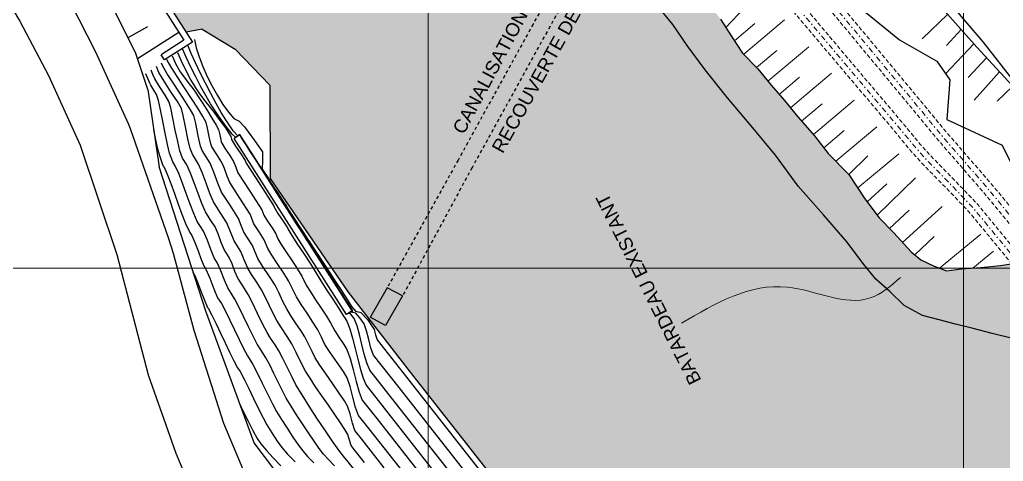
# Model space of a CAD drawing. Extents: x 62300 to 62842, y 108162 to 108784.
# Drawn here: x 62411.9 to 62503.7, y 108481.9 to 108523.2 of the extents above; entities that cross this region are included whole.
import ezdxf

# ---------------------------------------------------------------- set-up
doc = ezdxf.new("R2010")
doc.units = 0
doc.header["$LTSCALE"] = 1.000002
doc.header["$MEASUREMENT"] = 0
for name, pattern in [('DOT', [0.55, 0.3, -0.25]), ('TRATTEGGIATA2', [0.375, 0.25, -0.125]), ('TRATTOPUNTO2', [0.5, 0.25, -0.125, 0, -0.125])]:
    doc.linetypes.add(name, pattern=pattern)
for name, color, linetype in [('-GZ-Bord route', 7, 'Continuous'), ('Bâti', 7, 'Continuous'), ('colore lago', 131, 'Continuous'), ('coordinate', 2, 'Continuous'), ('curve livello 1m', 2, 'Continuous'), ('curve livello 5m', 7, 'Continuous'), ('Limite fiume', 6, 'Continuous'), ('LIN018CO', 6, 'Continuous'), ('pendenze', 2, 'Continuous'), ('Strade', 7, 'Continuous'), ('TalusHautBas', 7, 'Continuous'), ('TEXT035', 1, 'Continuous')]:
    doc.layers.add(name, color=color, linetype=linetype)
doc.layers.add('0_Col__Black_0.18', color=6, linetype='Continuous', lineweight=18)
doc.layers.add('0_Hatch', color=2, linetype='Continuous', lineweight=9)
doc.layers.add('Colori bordi', color=5, linetype='Continuous', plot=False)
doc.styles.add('ARIAL', font='arial.ttf')

msp = doc.modelspace()

# ---------------------------------------------------------------- hatches: boundary and pattern name
at = {"layer": '0_Hatch', "true_color": 0xf8991e}
h = msp.add_hatch(dxfattribs=at)
h.set_pattern_fill('ANGLE', color=30)
h.set_pattern_definition([(0, (0, 0), (0, 0.275), [0.2, -0.075]), (90, (0, 0), (-0.275, 2e-17), [0.2, -0.075])])
h.paths.add_polyline_path([(62483.297, 108515.684), (62482.032, 108517.097), (62480.797, 108518.624), (62479.381, 108520.094), (62478.303, 108521.736), (62477.321, 108523.279), (62476.207, 108524.706), (62475.417, 108526.585), (62474.691, 108527.672), (62473.682, 108529.326), (62472.861, 108530.056), (62471.982, 108530.92), (62470.881, 108534.491), (62470.759, 108537.242), (62470.68, 108538.889), (62471.308, 108540.459), (62471.782, 108541.391), (62472.425, 108542.8), (62473.267, 108544.257), (62472.168, 108544.884), (62471.307, 108544.63), (62468.158, 108548.302), (62467.459, 108547.562), (62466.818, 108546.48), (62466.033, 108544.564), (62465.943, 108542.034), (62464.463, 108541.58), (62464.922, 108540.056), (62465.635, 108538.368), (62466.526, 108536.084), (62467.294, 108533.586), (62467.904, 108531.734), (62468.335, 108529.356), (62469.135, 108527.456), (62470.188, 108525.91), (62471.267, 108524.698), (62472.873, 108522.774), (62474.189, 108520.808), (62475.889, 108518.535), (62477.975, 108515.927), (62480.167, 108513.315), (62482.457, 108510.57), (62484.555, 108507.662), (62486.92, 108504.999), (62489.135, 108502.419), (62490.622, 108500.479), (62491.827, 108498.973), (62493.129, 108497.806), (62494.48, 108496.495), (62496.19, 108495.56), (62497.731, 108495.16), (62499.247, 108494.765), (62500.926, 108494.352), (62502.672, 108493.881), (62504.595, 108493.435), (62506.229, 108492.99), (62508.5, 108492.315), (62510.226, 108491.698), (62512.018, 108490.794), (62513.477, 108490.005), (62515.152, 108489.294), (62513.59, 108490.987), (62513.852, 108495.246), (62509.448, 108501.151), (62508.982, 108501.068), (62506.616, 108500.849), (62505.254, 108500.524), (62503.455, 108500.237), (62501.638, 108500.05), (62499.811, 108499.923), (62498.418, 108499.75), (62497.259, 108500.191), (62496.031, 108500.762), (62495.132, 108501.512), (62493.506, 108503.289), (62492.119, 108504.715), (62490.787, 108506.486), (62489.29, 108508.763), (62487.365, 108510.725), (62486.104, 108512.363), (62484.545, 108514.141)])
at = {"layer": 'colore lago', "linetype": 'Continuous', "lineweight": 0}
msp.add_hatch(color=256, dxfattribs=at).paths.add_polyline_path([(62379.582, 108610.581), (62385.62, 108600.92), (62400.115, 108577.726), (62397.691, 108576.2), (62399.555, 108573.013), (62400.542, 108570.997), (62402.182, 108566.645), (62403.779, 108562.376), (62405.518, 108558.228), (62408.196, 108552.888), (62411.192, 108547.807), (62415.156, 108541.54), (62417.677, 108537.481), (62418.985, 108535.375), (62423.804, 108527.74), (62427.401, 108522.066), (62428.917, 108522.33), (62431.999, 108520.483), (62435.209, 108517.103), (62435.248, 108508.375), (62442.532, 108497.745), (62448.327, 108490.271), (62457.902, 108478.106), (62469.007, 108462.331), (62468.89, 108461.981), (62477.152, 108449.843), (62486.864, 108436.011), (62496.889, 108418.536), (62504.8, 108403.974), (62555.468, 108403.974), (62553.625, 108410.285), (62549.503, 108421.578), (62547.915, 108426.777), (62544.897, 108437.007), (62544.493, 108444.651), (62545.356, 108452.699), (62543.608, 108459.606), (62537.06, 108468.431), (62530.397, 108473.862), (62527.61, 108478.063), (62523.513, 108483.362), (62517.305, 108489.509), (62515.162, 108489.283), (62514.102, 108489.72), (62513.477, 108490.005), (62512.018, 108490.794), (62510.226, 108491.698), (62508.5, 108492.315), (62506.229, 108492.99), (62504.595, 108493.435), (62499.247, 108494.765), (62496.19, 108495.56), (62494.48, 108496.495), (62493.23, 108497.707), (62491.827, 108498.973), (62490.622, 108500.479), (62489.135, 108502.419), (62486.92, 108504.999), (62484.555, 108507.662), (62482.457, 108510.57), (62480.167, 108513.315), (62477.975, 108515.927), (62475.889, 108518.535), (62474.189, 108520.808), (62472.873, 108522.774), (62471.267, 108524.698), (62470.188, 108525.91), (62469.135, 108527.456), (62468.335, 108529.356), (62467.904, 108531.734), (62467.294, 108533.586), (62466.526, 108536.084), (62465.635, 108538.368), (62464.922, 108540.056), (62464.463, 108541.58), (62465.943, 108542.034), (62466.033, 108544.564), (62466.818, 108546.48), (62467.459, 108547.562), (62468.158, 108548.302), (62466.582, 108550.14), (62461.323, 108555.669), (62452.234, 108564.908), (62445.975, 108571.355), (62438.597, 108578.993), (62431.968, 108586.051), (62422.759, 108596.383), (62419.614, 108600.43), (62408.579, 108615.912), (62402.883, 108625.049), (62402.43, 108624.768), (62397.589, 108621.762), (62392.271, 108618.46)])

# ---------------------------------------------------------------- linework, layer by layer
at = {"layer": '-GZ-Bord route', "flags": 128}
msp.add_lwpolyline([(62504.852, 108517.301), (62501.841, 108521.172), (62498.155, 108525.51)], dxfattribs=at)
at = {"layer": '0_Col__Black_0.18', "linetype": 'TRATTEGGIATA2', "ltscale": 1.5, "flags": 128}
for points, elevation in [([(62462.951, 108569.266), (62468.482, 108563.313), (62474.066, 108557.787), (62475.014, 108556.513), (62475.806, 108554.754), (62477.042, 108551.158), (62484.673, 108530.139), (62485.796, 108527.96), (62486.539, 108527.03), (62496.147, 108515.461), (62498.015, 108513.188), (62499.314, 108511.67), (62499.508, 108511.447), (62501.86, 108508.75), (62502.044, 108508.532), (62503.096, 108507.296), (62503.169, 108507.21), (62506.669, 108502.962), (62510.917, 108497.796), (62515.172, 108492.623), (62520.198, 108486.553), (62525.225, 108480.482), (62530.361, 108474.313), (62535.499, 108468.144), (62540.212, 108462.497), (62544.926, 108456.851), (62565.713, 108432.084), (62567.128, 108430.36), (62568.411, 108428.898), (62569.163, 108427.961), (62570.114, 108426.834), (62570.457, 108426.45), (62575.082, 108420.662), (62582.399, 108411.97), (62582.754, 108410.872), (62581.736, 108410.542), (62581.445, 108411.441), (62574.254, 108419.984), (62569.64, 108425.759), (62569.306, 108426.133), (62568.337, 108427.281), (62567.592, 108428.209), (62566.312, 108429.667), (62564.89, 108431.401), (62544.106, 108456.164), (62539.391, 108461.812), (62534.677, 108467.459), (62529.539, 108473.629), (62524.402, 108479.799), (62519.374, 108485.87), (62514.347, 108491.942), (62510.09, 108497.117), (62505.844, 108502.281), (62502.347, 108506.525), (62502.28, 108506.604), (62501.229, 108507.839), (62501.048, 108508.052), (62498.701, 108510.744), (62498.504, 108510.971), (62497.195, 108512.501), (62495.322, 108514.78), (62485.71, 108526.354), (62484.894, 108527.375), (62483.691, 108529.709), (62476.034, 108550.802), (62474.81, 108554.36), (62474.086, 108555.967), (62473.256, 108557.084), (62467.714, 108562.568), (62462.167, 108568.537)], 279.04), ([(62463.405, 108565.574), (62465.133, 108563.791), (62469.02, 108559.793), (62472.915, 108555.789), (62473.768, 108554.683), (62474.27, 108553.501), (62475.053, 108551.212), (62475.959, 108548.424), (62476.864, 108545.64), (62482.403, 108528.776), (62483.598, 108526.257), (62484.158, 108525.609), (62494.437, 108513.44), (62495.976, 108511.575), (62496.99, 108510.456), (62498.469, 108508.942), (62499.969, 108507.403), (62500.142, 108507.214), (62501.341, 108505.952), (62503.051, 108503.871), (62504.767, 108501.782), (62509.889, 108495.622), (62515.014, 108489.461), (62518.195, 108485.622), (62525.264, 108477.098), (62530.391, 108470.978), (62534.032, 108466.633), (62535.529, 108464.845), (62535.642, 108464.708), (62536.737, 108463.404), (62545.242, 108453.253), (62545.418, 108453.044), (62561.204, 108434.247), (62563.166, 108431.887), (62565.561, 108428.98), (62566.396, 108428.011), (62567.418, 108426.731), (62568.805, 108425.067), (62572.623, 108420.422), (62576.608, 108415.646), (62580.658, 108410.792), (62581.152, 108409.337), (62580.139, 108408.993), (62579.709, 108410.26), (62575.787, 108414.96), (62571.799, 108419.739), (62567.981, 108424.384), (62566.589, 108426.054), (62565.572, 108427.328), (62564.743, 108428.291), (62562.342, 108431.205), (62560.383, 108433.561), (62544.599, 108452.356), (62544.422, 108452.566), (62535.917, 108462.716), (62534.82, 108464.023), (62534.706, 108464.161), (62533.211, 108465.946), (62529.571, 108470.291), (62524.442, 108476.413), (62517.372, 108484.939), (62514.19, 108488.777), (62509.066, 108494.938), (62503.943, 108501.1), (62502.224, 108503.191), (62500.538, 108505.243), (62499.359, 108506.485), (62499.192, 108506.668), (62497.703, 108508.194), (62496.211, 108509.723), (62495.167, 108510.875), (62493.616, 108512.754), (62483.344, 108524.914), (62482.694, 108525.668), (62481.407, 108528.378), (62475.846, 108545.308), (62474.941, 108548.093), (62474.037, 108550.874), (62473.27, 108553.119), (62472.836, 108554.139), (62472.105, 108555.087), (62468.252, 108559.048), (62464.365, 108563.045), (62462.637, 108564.829)], 277.833)]:
    msp.add_lwpolyline(points, close=True, dxfattribs=dict(at, elevation=elevation))
at = {"layer": '0_Col__Black_0.18', "linetype": 'TRATTOPUNTO2', "ltscale": 2, "flags": 128}
for points, elevation in [([(62462.559, 108568.901), (62468.098, 108562.94), (62473.661, 108557.435), (62474.55, 108556.24), (62475.308, 108554.557), (62476.538, 108550.98), (62484.182, 108529.924), (62485.345, 108527.667), (62486.124, 108526.692), (62495.734, 108515.121), (62497.605, 108512.844), (62498.909, 108511.32), (62499.105, 108511.096), (62501.454, 108508.401), (62501.636, 108508.186), (62502.688, 108506.95), (62502.758, 108506.868), (62506.256, 108502.622), (62510.504, 108497.456), (62514.759, 108492.282), (62519.786, 108486.211), (62524.813, 108480.14), (62529.95, 108473.971), (62535.088, 108467.802), (62539.801, 108462.154), (62544.516, 108456.507), (62565.301, 108431.742), (62566.72, 108430.013), (62568.001, 108428.553), (62568.75, 108427.621), (62569.71, 108426.484), (62570.049, 108426.105), (62574.668, 108420.323), (62581.922, 108411.705), (62582.245, 108410.707)], 279.04), ([(62463.021, 108565.201), (62464.749, 108563.418), (62468.636, 108559.42), (62472.51, 108555.438), (62473.302, 108554.411), (62473.77, 108553.31), (62474.545, 108551.043), (62475.45, 108548.258), (62476.355, 108545.474), (62481.905, 108528.577), (62483.146, 108525.962), (62483.751, 108525.261), (62494.026, 108513.097), (62495.571, 108511.225), (62496.601, 108510.09), (62498.086, 108508.568), (62499.58, 108507.036), (62499.751, 108506.85), (62500.939, 108505.597), (62502.637, 108503.531), (62504.355, 108501.441), (62509.478, 108495.28), (62514.602, 108489.119), (62517.784, 108485.281), (62524.853, 108476.755), (62529.981, 108470.634), (62533.622, 108466.289), (62535.117, 108464.503), (62535.231, 108464.366), (62536.327, 108463.06), (62544.832, 108452.909), (62545.008, 108452.7), (62560.794, 108433.904), (62562.754, 108431.546), (62565.152, 108428.636), (62565.984, 108427.67), (62567.003, 108426.392), (62568.393, 108424.725), (62572.211, 108420.08), (62576.198, 108415.303), (62580.184, 108410.526), (62580.646, 108409.165)], 277.833)]:
    msp.add_lwpolyline(points, dxfattribs=dict(at, elevation=elevation))
at = {"layer": 'Bâti', "linetype": 'DOT'}
for p, q in [((62465.739, 108533.423), (62459.812, 108522.821)), ((62467.031, 108532.701), (62461.104, 108522.099)), ((62459.812, 108522.821), (62452.81, 108510.107)), ((62461.109, 108522.107), (62454.107, 108509.393)), ((62452.81, 108510.107), (62446.19, 108498.174)), ((62454.109, 108509.398), (62447.615, 108497.396))]:
    msp.add_line(p, q, dxfattribs=at)
at = {"layer": 'Bâti', "linetype": 'Continuous'}
for p, q in [((62423.314, 108527.429), (62427.19, 108521.315)), ((62423.804, 108527.74), (62427.989, 108521.138)), ((62427.19, 108521.315), (62425.062, 108519.955)), ((62427.989, 108521.138), (62425.374, 108519.466)), ((62425.374, 108519.466), (62425.062, 108519.955)), ((62432.413, 108512.482), (62431.903, 108512.129)), ((62432.409, 108512.452), (62431.903, 108512.129)), ((62442.902, 108496.001), (62432.409, 108512.452)), ((62442.967, 108496.023), (62432.413, 108512.482)), ((62442.396, 108495.678), (62431.903, 108512.129)), ((62446.19, 108498.174), (62444.626, 108495.459)), ((62447.615, 108497.396), (62446.19, 108498.174)), ((62447.615, 108497.396), (62446.032, 108494.649)), ((62442.967, 108496.023), (62442.396, 108495.678)), ((62442.902, 108496.001), (62442.396, 108495.678)), ((62446.032, 108494.649), (62444.607, 108495.427))]:
    msp.add_line(p, q, dxfattribs=at)
at = {"layer": 'Colori bordi', "linetype": 'Continuous', "lineweight": 0, "flags": 128}
for points in [[(62423.804, 108527.74), (62427.401, 108522.066), (62428.917, 108522.33), (62431.999, 108520.483), (62435.209, 108517.103), (62435.248, 108508.375), (62442.532, 108497.745), (62448.327, 108490.271), (62457.902, 108478.106), (62469.007, 108462.331), (62468.89, 108461.981), (62477.152, 108449.843), (62486.864, 108436.011), (62496.889, 108418.536), (62504.8, 108403.974)], [(62507.206, 108504.157), (62503.622, 108511.488), (62498.446, 108513.908), (62498.734, 108517.605), (62497.529, 108519.355), (62494.043, 108521.362), (62486.495, 108527.481)]]:
    msp.add_lwpolyline(points, dxfattribs=at)
at = {"layer": 'coordinate', "linetype": 'Continuous', "lineweight": 0}
for p, q in [((62450, 108735.452), (62450, 108403.974)), ((62500, 108696.995), (62500, 108403.974)), ((62300, 108500), (62587, 108500))]:
    msp.add_line(p, q, dxfattribs=at)
at = {"layer": 'curve livello 1m', "linetype": 'Continuous', "lineweight": 0, "flags": 128}
for points in [[(62477.812, 108522.508), (62481.234, 108526.153)], [(62478.62, 108521.254), (62480.512, 108522.888)], [(62479.477, 108519.994), (62483.297, 108523.221)], [(62481.732, 108517.468), (62485.552, 108520.695)], [(62480.677, 108518.748), (62482.587, 108520.362)], [(62483.852, 108514.997), (62487.672, 108518.223)], [(62482.79, 108516.249), (62484.7, 108517.863)], [(62484.893, 108513.743), (62486.803, 108515.357)], [(62485.989, 108512.494), (62489.809, 108515.721)], [(62486.958, 108511.254), (62488.868, 108512.867)], [(62488.081, 108509.995), (62491.901, 108513.222)], [(62490.125, 108507.494), (62493.981, 108510.676)], [(62489.29, 108508.763), (62491.075, 108510.514)], [(62491.003, 108506.2), (62492.855, 108507.879)], [(62491.946, 108504.946), (62495.523, 108508.439)], [(62493.112, 108503.695), (62494.923, 108505.418)], [(62494.319, 108502.401), (62498.008, 108505.776)], [(62495.449, 108501.248), (62497.262, 108502.969)], [(62497.761, 108500), (62501.624, 108503.174)], [(62500.87, 108499.997), (62502.801, 108501.584)]]:
    msp.add_lwpolyline(points, dxfattribs=at)
at = {"layer": 'curve livello 1m', "flags": 128}
for points in [[(62455.142, 108478.846), (62447.3, 108488.849), (62444.902, 108491.875), (62444.667, 108492.519), (62444.466, 108493.325), (62444.266, 108494.132), (62444.029, 108494.779), (62444.029, 108494.779), (62443.641, 108495.368), (62443.244, 108495.784), (62443.244, 108495.784), (62442.985, 108495.857), (62442.785, 108495.913), (62442.946, 108496.016), (62442.499, 108496.714), (62442.288, 108497.045), (62442.064, 108497.393), (62441.959, 108497.559), (62441.735, 108497.907), (62441.629, 108498.073), (62440.741, 108499.458), (62440.312, 108500.13), (62439.429, 108501.508), (62438.995, 108502.187), (62438.775, 108502.531), (62438.666, 108502.701), (62438.557, 108502.872), (62438.337, 108503.215), (62438.118, 108503.558), (62437.679, 108504.244), (62437.459, 108504.588), (62437.02, 108505.272), (62436.965, 108505.359), (62436.856, 108505.529), (62436.8, 108505.616), (62436.691, 108505.787), (62436.58, 108505.96), (62436.362, 108506.301), (62436.14, 108506.649), (62435.703, 108507.329), (62435.592, 108507.504), (62435.374, 108507.843), (62435.318, 108507.931), (62435.21, 108508.101), (62435.182, 108508.144), (62435.127, 108508.229), (62435.099, 108508.273), (62435.045, 108508.358), (62434.82, 108508.71), (62434.387, 108509.386), (62434.161, 108509.74), (62433.728, 108510.415), (62433.615, 108510.592), (62433.399, 108510.929), (62433.285, 108511.107), (62433.07, 108511.443), (62432.842, 108511.801), (62432.412, 108512.471), (62432.235, 108512.359), (62431.8, 108512.843), (62431.105, 108513.862), (62431.105, 108513.862), (62430.685, 108514.565), (62430.217, 108515.398), (62429.721, 108516.32), (62429.219, 108517.29), (62428.731, 108518.267), (62428.279, 108519.211), (62427.882, 108520.08), (62427.562, 108520.834)], [(62428.177, 108521.363), (62428.349, 108520.602), (62428.617, 108519.757), (62428.964, 108518.857), (62429.376, 108517.932), (62429.837, 108517.013), (62430.333, 108516.131), (62430.847, 108515.315), (62431.366, 108514.596), (62431.873, 108514.003), (62432.348, 108513.738), (62432.861, 108513.223), (62433.437, 108512.416), (62433.719, 108512.02), (62433.999, 108511.629), (62434.547, 108510.86), (62434.536, 108510.058), (62434.52, 108509.243), (62435.083, 108508.368), (62435.152, 108508.26), (62435.222, 108508.152), (62435.36, 108507.937), (62435.635, 108507.51), (62435.934, 108507.072), (62436.491, 108506.208), (62436.765, 108505.782), (62436.902, 108505.57), (62437.037, 108505.359), (62437.574, 108504.526), (62437.912, 108504.032), (62438.454, 108503.192), (62438.721, 108502.778), (62438.986, 108502.368), (62439.346, 108501.84), (62440.41, 108500.194), (62441.438, 108498.602), (62441.845, 108498.006), (62442.103, 108497.607), (62442.359, 108497.211), (62442.865, 108496.429), (62443.213, 108495.988), (62443.635, 108495.87), (62443.725, 108495.844), (62444.348, 108495.192), (62444.956, 108494.269), (62445.104, 108493.777), (62445.251, 108493.286), (62447.999, 108489.817), (62456.988, 108478.351)], [(62426.096, 108519.838), (62426.45, 108519.08), (62426.854, 108518.347), (62427.196, 108517.877), (62427.695, 108517.233), (62428.112, 108516.673), (62428.714, 108515.776), (62429.302, 108514.868), (62429.819, 108514.037), (62430.212, 108513.373), (62430.423, 108512.966), (62430.54, 108512.455), (62430.672, 108511.848), (62430.731, 108511.684), (62431.058, 108511.151), (62431.488, 108510.523), (62431.829, 108509.972), (62432.036, 108509.442), (62432.244, 108508.913), (62433.353, 108507.184), (62434.464, 108505.453), (62434.665, 108504.951), (62435.005, 108504.4), (62435.437, 108503.766), (62435.781, 108503.211), (62435.97, 108502.747), (62436.293, 108502.203), (62436.768, 108501.478), (62437.305, 108500.675), (62437.816, 108499.899), (62438.211, 108499.256), (62438.629, 108498.413), (62439.008, 108497.792), (62439.495, 108497.048), (62440.02, 108496.26), (62440.512, 108495.509), (62440.901, 108494.875), (62441.278, 108494.125), (62441.663, 108493.539), (62442.129, 108492.868), (62442.426, 108492.399), (62442.731, 108491.562), (62443.013, 108490.516), (62443.286, 108489.413), (62443.563, 108488.404), (62443.856, 108487.642), (62445.202, 108485.944), (62449.602, 108480.331)], [(62453.295, 108479.341), (62446.6, 108487.88), (62444.554, 108490.464), (62444.283, 108491.134), (62444.047, 108491.963), (62443.829, 108492.872), (62443.61, 108493.783), (62443.374, 108494.615), (62443.103, 108495.289), (62443.103, 108495.289), (62442.763, 108495.724), (62442.564, 108495.78), (62442.668, 108495.846), (62442.772, 108495.913), (62442.921, 108496.008), (62442.727, 108496.31), (62442.264, 108497.036), (62442.168, 108497.186), (62441.936, 108497.55), (62441.839, 108497.7), (62441.607, 108498.064), (62441.224, 108498.661), (62440.293, 108500.121), (62439.914, 108500.712), (62438.979, 108502.177), (62438.885, 108502.324), (62438.651, 108502.691), (62438.416, 108503.059), (62438.322, 108503.206), (62437.853, 108503.942), (62437.665, 108504.234), (62437.195, 108504.972), (62437.008, 108505.262), (62436.891, 108505.447), (62436.844, 108505.519), (62436.726, 108505.704), (62436.68, 108505.776), (62436.444, 108506.146), (62436.351, 108506.29), (62435.879, 108507.031), (62435.695, 108507.319), (62435.458, 108507.69), (62435.366, 108507.833), (62435.248, 108508.018), (62435.202, 108508.09), (62435.143, 108508.183), (62435.12, 108508.218), (62435.061, 108508.311), (62435.038, 108508.347), (62434.563, 108509.091), (62434.381, 108509.375), (62433.906, 108510.12), (62433.724, 108510.404), (62433.486, 108510.777), (62433.395, 108510.918), (62433.157, 108511.291), (62433.067, 108511.432), (62432.59, 108512.18), (62432.41, 108512.46), (62432.042, 108512.225), (62431.712, 108512.518), (62431.136, 108513.235), (62430.425, 108514.23), (62429.688, 108515.357), (62429.688, 108515.357), (62429.266, 108516.072), (62428.79, 108516.939), (62428.296, 108517.887), (62427.821, 108518.844), (62427.402, 108519.74), (62427.073, 108520.502)], [(62444.063, 108481.816), (62443.104, 108483.039), (62442.81, 108483.41), (62442.656, 108483.915), (62442.499, 108484.446), (62442.499, 108484.446), (62442.24, 108484.906), (62441.824, 108485.549), (62441.297, 108486.323), (62440.703, 108487.177), (62440.088, 108488.059), (62439.496, 108488.918), (62438.974, 108489.701), (62438.567, 108490.358), (62438.567, 108490.358), (62438.162, 108491.142), (62437.693, 108492.11), (62437.274, 108492.926), (62437.274, 108492.926), (62436.838, 108493.618), (62436.305, 108494.418), (62435.878, 108495.099), (62435.878, 108495.099), (62435.545, 108495.744), (62435.167, 108496.534), (62434.79, 108497.324), (62434.457, 108497.969), (62434.457, 108497.969), (62434.035, 108498.636), (62433.523, 108499.403), (62433.16, 108499.989), (62433.16, 108499.989), (62432.84, 108500.774), (62432.52, 108501.56), (62432.52, 108501.56), (62432.199, 108502.06), (62431.881, 108502.557), (62431.881, 108502.557), (62431.542, 108503.403), (62431.203, 108504.249), (62431.203, 108504.249), (62430.581, 108505.218), (62429.961, 108506.185), (62429.621, 108506.979), (62429.265, 108507.959), (62428.908, 108508.939), (62428.568, 108509.733), (62428.568, 108509.733), (62428.273, 108510.193), (62427.986, 108510.642), (62427.986, 108510.642), (62427.788, 108511.189), (62427.574, 108512.092), (62427.347, 108513.218), (62427.133, 108514.264), (62426.957, 108514.924), (62426.957, 108514.924), (62426.589, 108515.579), (62425.987, 108516.5), (62425.346, 108517.472), (62424.861, 108518.285), (62424.861, 108518.285), (62424.63, 108518.841)], [(62445.909, 108481.321), (62443.803, 108484.008), (62443.159, 108484.821), (62442.93, 108485.498), (62442.711, 108486.369), (62442.475, 108487.097), (62442.475, 108487.097), (62442.183, 108487.599), (62441.698, 108488.325), (62441.103, 108489.183), (62440.478, 108490.08), (62439.907, 108490.921), (62439.471, 108491.614), (62439.471, 108491.614), (62439.161, 108492.212), (62438.803, 108492.953), (62438.483, 108493.575), (62438.483, 108493.575), (62438.108, 108494.18), (62437.633, 108494.897), (62437.161, 108495.611), (62436.795, 108496.204), (62436.795, 108496.204), (62436.446, 108496.891), (62436.057, 108497.71), (62435.708, 108498.398), (62435.708, 108498.398), (62435.185, 108499.227), (62434.548, 108500.18), (62434.097, 108500.908), (62434.097, 108500.908), (62433.852, 108501.509), (62433.607, 108502.11), (62433.607, 108502.11), (62433.206, 108502.734), (62432.809, 108503.355), (62432.809, 108503.355), (62432.549, 108504.002), (62432.29, 108504.65), (62432.29, 108504.65), (62431.505, 108505.873), (62430.722, 108507.095), (62430.371, 108507.944), (62430.006, 108508.963), (62429.655, 108509.812), (62429.655, 108509.812), (62429.273, 108510.408), (62428.901, 108510.99), (62428.901, 108510.99), (62428.749, 108511.409), (62428.527, 108512.381), (62428.3, 108513.519), (62428.112, 108514.271), (62428.112, 108514.271), (62427.825, 108514.815), (62427.357, 108515.562), (62426.785, 108516.428), (62426.189, 108517.325), (62425.649, 108518.169), (62425.244, 108518.872), (62425.244, 108518.872), (62425.119, 108519.173)], [(62447.756, 108480.826), (62444.502, 108484.976), (62443.508, 108486.231), (62443.239, 108486.968), (62442.985, 108487.947), (62442.729, 108488.946), (62442.45, 108489.748), (62442.45, 108489.748), (62442.094, 108490.33), (62441.502, 108491.19), (62440.865, 108492.109), (62440.374, 108492.869), (62440.374, 108492.869), (62440.037, 108493.538), (62439.692, 108494.225), (62439.692, 108494.225), (62439.252, 108494.934), (62438.695, 108495.776), (62438.142, 108496.613), (62437.712, 108497.308), (62437.712, 108497.308), (62437.336, 108498.067), (62436.96, 108498.827), (62436.96, 108498.827), (62436.517, 108499.539), (62435.948, 108500.394), (62435.404, 108501.216), (62435.034, 108501.827), (62435.034, 108501.827), (62434.694, 108502.661), (62434.214, 108503.409), (62433.737, 108504.153), (62433.737, 108504.153), (62433.377, 108505.052), (62432.429, 108506.529), (62431.483, 108508.004), (62431.239, 108508.594), (62430.986, 108509.302), (62430.742, 108509.892), (62430.742, 108509.892), (62430.272, 108510.623), (62429.816, 108511.337), (62429.816, 108511.337), (62429.711, 108511.628), (62429.556, 108512.304), (62429.398, 108513.096), (62429.268, 108513.618), (62429.268, 108513.618), (62428.972, 108514.192), (62428.496, 108514.966), (62427.903, 108515.874), (62427.257, 108516.846), (62426.619, 108517.813), (62426.055, 108518.707), (62425.627, 108519.459), (62425.627, 108519.459), (62425.608, 108519.506)], [(62441.272, 108481.525), (62440.7, 108482.106), (62440.248, 108482.602), (62440.248, 108482.602), (62439.845, 108483.134), (62439.359, 108483.815), (62438.822, 108484.599), (62438.262, 108485.44), (62437.712, 108486.292), (62437.201, 108487.11), (62436.759, 108487.846), (62436.759, 108487.846), (62436.422, 108488.478), (62436.027, 108489.279), (62435.61, 108490.143), (62435.208, 108490.961), (62434.856, 108491.626), (62434.856, 108491.626), (62434.447, 108492.262), (62434.044, 108492.89), (62434.044, 108492.89), (62433.659, 108493.625), (62433.225, 108494.524), (62432.773, 108495.477), (62432.339, 108496.377), (62431.954, 108497.111), (62431.954, 108497.111), (62431.604, 108497.654), (62431.287, 108498.151), (62431.287, 108498.151), (62430.979, 108498.873), (62430.654, 108499.737), (62430.346, 108500.459), (62430.346, 108500.459), (62430.025, 108500.96), (62429.698, 108501.738), (62429.356, 108502.669), (62429.029, 108503.446), (62429.029, 108503.446), (62428.734, 108503.907), (62428.438, 108504.367), (62428.11, 108505.1), (62427.767, 108505.994), (62427.417, 108506.97), (62427.067, 108507.946), (62426.724, 108508.84), (62426.395, 108509.574), (62426.395, 108509.574), (62426.156, 108509.948), (62425.866, 108510.75), (62425.66, 108511.575), (62425.44, 108512.611), (62425.219, 108513.727), (62425.005, 108514.79), (62424.811, 108515.668), (62424.646, 108516.229), (62424.646, 108516.229), (62424.391, 108516.643), (62424.096, 108517.112), (62424.096, 108517.112), (62424.026, 108517.28), (62423.653, 108518.177)], [(62424.372, 108512.924), (62424.514, 108512.165), (62424.711, 108511.278), (62424.905, 108510.53), (62425.24, 108509.6), (62425.308, 108509.494), (62425.634, 108508.779), (62425.972, 108507.917), (62426.319, 108506.966), (62426.667, 108505.985), (62427.014, 108505.035), (62427.352, 108504.172), (62427.677, 108503.458), (62427.81, 108503.252), (62427.942, 108503.045), (62428.223, 108502.4), (62428.519, 108501.603), (62428.816, 108500.807), (62429.097, 108500.162), (62429.259, 108499.909), (62429.616, 108499.072), (62429.993, 108498.069), (62430.35, 108497.231), (62430.703, 108496.682), (62431.069, 108495.989), (62431.481, 108495.148), (62431.915, 108494.234), (62432.349, 108493.319), (62432.76, 108492.479), (62433.127, 108491.786), (62433.647, 108490.976), (62434.055, 108490.205), (62434.522, 108489.256), (62435.006, 108488.253), (62435.464, 108487.323), (62435.856, 108486.591), (62436.303, 108485.852), (62436.829, 108485.027), (62437.376, 108484.205), (62437.884, 108483.474), (62438.296, 108482.921), (62438.751, 108482.403), (62439.345, 108481.787)], [(62428.038, 108499.69), (62428.169, 108499.364), (62428.172, 108499.359), (62428.473, 108498.676), (62428.793, 108497.835), (62429.112, 108496.994), (62429.413, 108496.312), (62429.451, 108496.253), (62429.805, 108495.589), (62430.199, 108494.793), (62430.618, 108493.918), (62431.044, 108493.016), (62431.462, 108492.141), (62431.856, 108491.345), (62432.21, 108490.681), (62432.438, 108490.327), (62432.819, 108489.613), (62433.253, 108488.742), (62433.71, 108487.797), (62434.164, 108486.858), (62434.587, 108486.011), (62434.952, 108485.335), (62435.404, 108484.602), (62435.92, 108483.826), (62436.345, 108483.24), (62436.882, 108482.621), (62437.575, 108481.892)], [(62432.397, 108487.358), (62432.743, 108486.601), (62433.185, 108485.7), (62433.646, 108484.808), (62434.048, 108484.079), (62434.394, 108483.56), (62434.901, 108482.965), (62435.537, 108482.279), (62436.261, 108481.531)]]:
    msp.add_lwpolyline(points, dxfattribs=at)
at = {"layer": 'curve livello 5m', "flags": 128}
for points in [[(62426.585, 108520.17), (62426.926, 108519.398), (62427.373, 108518.483), (62427.848, 108517.583), (62428.271, 108516.852), (62428.271, 108516.852), (62428.657, 108516.303), (62429.245, 108515.532), (62429.919, 108514.663), (62430.566, 108513.82), (62431.071, 108513.126), (62431.071, 108513.126), (62431.578, 108512.313), (62431.633, 108512.068), (62431.646, 108512.032), (62432.024, 108511.415), (62432.521, 108510.688), (62432.915, 108510.051), (62432.915, 108510.051), (62433.005, 108509.822), (62434.277, 108507.84), (62435.551, 108505.854), (62435.593, 108505.749), (62435.981, 108505.12), (62436.475, 108504.395), (62436.868, 108503.761), (62436.868, 108503.761), (62436.907, 108503.666), (62437.275, 108503.046), (62437.816, 108502.219), (62438.429, 108501.303), (62439.012, 108500.418), (62439.463, 108499.685), (62439.463, 108499.685), (62439.545, 108499.517), (62439.973, 108498.817), (62440.523, 108497.977), (62441.116, 108497.087), (62441.671, 108496.24), (62442.11, 108495.524), (62442.11, 108495.524), (62442.182, 108495.381), (62442.402, 108495.05), (62442.68, 108494.332), (62442.941, 108493.451), (62443.191, 108492.478), (62443.437, 108491.481), (62443.684, 108490.532), (62443.938, 108489.699), (62444.205, 108489.053), (62444.205, 108489.053), (62445.901, 108486.912), (62451.449, 108479.836)], [(62443.216, 108481.004), (62442.409, 108482.059), (62442.199, 108482.282), (62441.675, 108482.975), (62441.044, 108483.861), (62440.345, 108484.88), (62439.617, 108485.974), (62438.901, 108487.082), (62438.237, 108488.144), (62437.663, 108489.102), (62437.3, 108489.791), (62436.874, 108490.667), (62436.442, 108491.554), (62436.065, 108492.276), (62435.72, 108492.823), (62435.299, 108493.456), (62434.961, 108493.995), (62434.549, 108494.791), (62434.083, 108495.767), (62433.617, 108496.744), (62433.205, 108497.54), (62432.69, 108498.339), (62432.224, 108499.07), (62431.965, 108499.676), (62431.692, 108500.403), (62431.433, 108501.01), (62430.953, 108501.758), (62430.678, 108502.412), (62430.39, 108503.194), (62430.116, 108503.848), (62429.657, 108504.562), (62429.2, 108505.276), (62428.866, 108506.034), (62428.518, 108506.968), (62428.164, 108507.961), (62427.815, 108508.895), (62427.482, 108509.653), (62427.071, 108510.295), (62426.827, 108510.969), (62426.617, 108511.827), (62426.394, 108512.908), (62426.174, 108514.021), (62425.971, 108514.975), (62425.801, 108515.577), (62425.453, 108516.172), (62424.914, 108516.985), (62424.478, 108517.699), (62424.31, 108518.103), (62424.142, 108518.509)]]:
    msp.add_lwpolyline(points, dxfattribs=at)
at = {"layer": 'Limite fiume', "linetype": 'Continuous'}
for p, q in [((62486.495, 108527.481), (62494.043, 108521.362)), ((62428.917, 108522.33), (62427.401, 108522.066)), ((62428.917, 108522.33), (62431.999, 108520.483)), ((62494.043, 108521.362), (62497.529, 108519.355)), ((62431.999, 108520.483), (62435.209, 108517.103)), ((62497.529, 108519.355), (62498.734, 108517.605)), ((62435.209, 108517.103), (62435.248, 108508.375)), ((62498.734, 108517.605), (62498.446, 108513.908)), ((62498.446, 108513.908), (62503.622, 108511.488)), ((62503.622, 108511.488), (62507.206, 108504.157)), ((62435.248, 108508.375), (62442.532, 108497.745)), ((62442.532, 108497.745), (62448.327, 108490.271)), ((62448.327, 108490.271), (62457.902, 108478.106))]:
    msp.add_line(p, q, dxfattribs=at)
at = {"layer": 'LIN018CO', "linetype": 'Continuous', "lineweight": 0}
msp.add_spline([(62494.128, 108499.123), (62491.306, 108497.21), (62483.558, 108498.222), (62473.669, 108494.851)], degree=3, dxfattribs=at)
at = {"layer": 'pendenze', "linetype": 'Continuous'}
for p, q in [((62498.539, 108523.748), (62496.161, 108521.431)), ((62421.979, 108521.562), (62423.814, 108522.607)), ((62422.862, 108519.617), (62426.717, 108522.061)), ((62499.78, 108522.322), (62498.436, 108520.82)), ((62500.979, 108520.977), (62498.339, 108518.178)), ((62502.171, 108519.67), (62500.433, 108517.818)), ((62503.382, 108518.349), (62501.018, 108515.702)), ((62504.61, 108517.008), (62503.159, 108515.614))]:
    msp.add_line(p, q, dxfattribs=at)
at = {"layer": 'Strade', "linetype": 'Continuous', "flags": 128}
for points in [[(62371.673, 108571.651), (62374.679, 108567.419), (62376.034, 108568.337), (62379.086, 108565.42), (62379.762, 108565.439), (62382.539, 108563.993), (62385.272, 108561.836), (62387.844, 108559.072), (62390.118, 108556.052), (62400.301, 108540.956), (62409.098, 108527.724), (62411.862, 108523.084), (62414.554, 108518.005), (62417.511, 108511.497), (62420.923, 108501.27), (62423.865, 108490.011), (62426.449, 108482.703), (62429.128, 108476.313), (62432.191, 108470.078), (62443.896, 108447.459), (62456.743, 108422.549), (62460.17, 108415.435), (62463.593, 108407.521), (62464.931, 108403.974)], [(62416.596, 108524.802), (62418.95, 108520.213), (62421.986, 108513.53), (62422.175, 108513.052), (62425.713, 108502.868), (62426.202, 108501.403), (62428.128, 108494.198), (62430.896, 108485.52), (62433.855, 108478.462), (62436.825, 108472.415), (62448.507, 108449.841), (62461.388, 108424.865), (62464.891, 108417.593), (62468.406, 108409.468), (62470.478, 108403.974)]]:
    msp.add_lwpolyline(points, dxfattribs=at)
at = {"layer": 'TalusHautBas', "linetype": 'Continuous'}
for p, q in [((62422.684, 108520.16), (62414.765, 108535.92)), ((62423.823, 108516.694), (62422.684, 108520.16)), ((62423.823, 108516.694), (62424.726, 108510.489)), ((62424.726, 108510.489), (62424.879, 108509.463)), ((62429.239, 108495.975), (62424.879, 108509.463)), ((62433.75, 108483.665), (62429.239, 108495.975)), ((62439.007, 108476.745), (62433.75, 108483.665))]:
    msp.add_line(p, q, dxfattribs=at)
at = {"layer": 'TalusHautBas', "linetype": 'Continuous', "flags": 128}
for points in [[(62504.595, 108493.435), (62502.672, 108493.881), (62500.926, 108494.352), (62499.247, 108494.765), (62497.731, 108495.16), (62496.19, 108495.56), (62494.48, 108496.495), (62493.129, 108497.806), (62491.827, 108498.973), (62490.622, 108500.479), (62489.135, 108502.419), (62486.92, 108504.999), (62484.555, 108507.662), (62482.457, 108510.57), (62480.167, 108513.315), (62477.975, 108515.927), (62475.889, 108518.535), (62474.189, 108520.808), (62472.873, 108522.774), (62471.267, 108524.698)], [(62497.51, 108524.866), (62501.265, 108520.657), (62504.545, 108517.081), (62508.618, 108512.488), (62511.626, 108508.686), (62515.214, 108504.305), (62518.428, 108500.267), (62522.254, 108495.449), (62525.513, 108491.717), (62529.559, 108487.045), (62533.203, 108482.638), (62536.267, 108478.494), (62539.649, 108474.457), (62541.833, 108471.571), (62543.144, 108470.479)], [(62477.321, 108523.279), (62478.303, 108521.736), (62479.381, 108520.094), (62480.797, 108518.624), (62482.032, 108517.097), (62483.297, 108515.684), (62484.545, 108514.141), (62486.104, 108512.363), (62487.365, 108510.725), (62489.29, 108508.763), (62490.787, 108506.486), (62492.119, 108504.715), (62493.506, 108503.289), (62495.132, 108501.512), (62496.031, 108500.762), (62497.259, 108500.191), (62498.418, 108499.75), (62499.811, 108499.923), (62501.638, 108500.05), (62503.455, 108500.237), (62505.254, 108500.524), (62506.616, 108500.849), (62508.982, 108501.068), (62511.121, 108501.452)]]:
    msp.add_lwpolyline(points, dxfattribs=at)

# ---------------------------------------------------------------- texts
at = {"layer": 'TEXT035', "linetype": 'Continuous', "lineweight": 0, "style": 'ARIAL'}
for s, rotation, p in [('CANALISATION AU FOND DE LA SÛRE', 61.88492, (62453.334, 108512.421)), ('RECOUVERTE DE BETON', 60.84015, (62456.974, 108510.644))]:
    msp.add_text(s, height=1.25, rotation=rotation, dxfattribs=at).set_placement(p)
at = {"layer": 'TEXT035', "style": 'ARIAL'}
msp.add_text('BATARDEAU EXISTANT', height=1.25, rotation=116.59874, dxfattribs=at).set_placement((62475.56, 108489.514))

doc.saveas('drawing.dxf')
